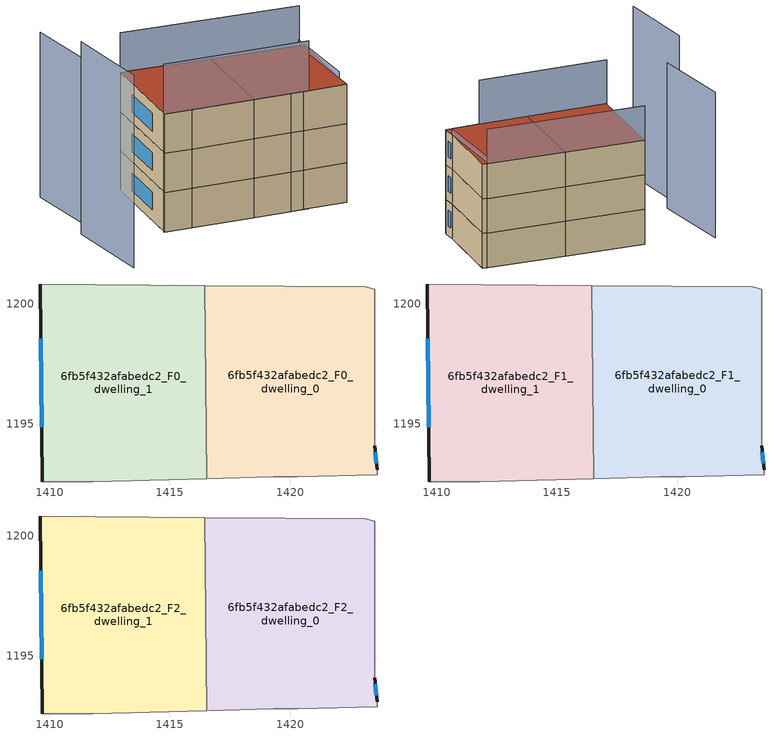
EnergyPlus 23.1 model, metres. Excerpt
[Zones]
6fb5f432afabedc2_F0_dwelling_0
 floor ground (EU_floor_Construction): 1423.51,1200.61 1423.51,1194.1 1423.6,1193.1 1423.6,1192.9 1420.3,1192.8 1419.3,1192.8 1416.53,1192.73 1416.44,1200.76 1423.11,1200.71 z0
 wall outside (EU_wall_Construction): 1423.6,1193.1 1423.51,1194.1 z0:3
 wall adiabatic (EU_wall_Construction): 1416.53,1192.73 1419.3,1192.8 1420.3,1192.8 1423.6,1192.9 1423.6,1193.1 / 1423.51,1194.1 1423.51,1200.61 1423.11,1200.71 1416.44,1200.76 z0:3
 wall to 6fb5f432afabedc2_F0_dwelling_1 (EU_wall_Construction): 1416.44,1200.76 1416.53,1192.73 z0:3
 window (EU_Window_Construction): 1423.58,1193.38 1423.53,1193.83 z0.83:2.17
6fb5f432afabedc2_F0_dwelling_1
 floor ground (EU_floor_Construction): 1416.44,1200.76 1416.53,1192.73 1411.8,1192.6 1409.69,1192.6 1409.6,1200.81 z0
 wall outside (EU_wall_Construction): 1409.6,1200.81 1409.69,1192.6 z0:3
 wall adiabatic (EU_wall_Construction): 1416.44,1200.76 1409.6,1200.81 / 1409.69,1192.6 1411.8,1192.6 1416.53,1192.73 z0:3
 window (EU_Window_Construction): 1409.62,1198.55 1409.67,1194.86 z0.83:2.17
6fb5f432afabedc2_F1_dwelling_0
 floor to 6fb5f432afabedc2_F0_dwelling_0 (EU_floor_Construction): 1423.51,1200.61 1423.5,1194.1 1423.6,1193.1 1423.6,1192.9 1420.3,1192.8 1419.3,1192.8 1416.53,1192.73 1416.44,1200.76 1423.11,1200.71 z3
 wall outside (EU_wall_Construction): 1423.6,1193.1 1423.51,1194.1 z3:6
 wall adiabatic (EU_wall_Construction): 1416.53,1192.73 1419.3,1192.8 1420.3,1192.8 1423.6,1192.9 1423.6,1193.1 / 1423.51,1194.1 1423.51,1200.61 1423.11,1200.71 1416.44,1200.76 z3:6
 wall to 6fb5f432afabedc2_F1_dwelling_1 (EU_wall_Construction): 1416.44,1200.76 1416.53,1192.73 z3:6
 window (EU_Window_Construction): 1423.58,1193.38 1423.53,1193.83 z3.83:5.17
6fb5f432afabedc2_F1_dwelling_1
 floor to 6fb5f432afabedc2_F0_dwelling_1 (EU_floor_Construction): 1416.44,1200.76 1416.53,1192.73 1411.8,1192.6 1409.69,1192.6 1409.6,1200.81 z3
 wall outside (EU_wall_Construction): 1409.6,1200.81 1409.69,1192.6 z3:6
 wall adiabatic (EU_wall_Construction): 1416.44,1200.76 1409.6,1200.81 / 1409.69,1192.6 1411.8,1192.6 1416.53,1192.73 z3:6
 window (EU_Window_Construction): 1409.62,1198.55 1409.67,1194.86 z3.83:5.17
6fb5f432afabedc2_F2_dwelling_0
 floor to 6fb5f432afabedc2_F1_dwelling_0 (EU_floor_Construction): 1423.51,1200.61 1423.5,1194.1 1423.6,1193.1 1423.6,1192.9 1420.3,1192.8 1419.3,1192.8 1416.53,1192.73 1416.44,1200.76 1423.11,1200.71 z6
 wall outside (EU_wall_Construction): 1423.6,1193.1 1423.51,1194.1 z6:9
 wall adiabatic (EU_wall_Construction): 1416.53,1192.73 1419.3,1192.8 1420.3,1192.8 1423.6,1192.9 1423.6,1193.1 / 1423.51,1194.1 1423.51,1200.61 1423.11,1200.71 1416.44,1200.76 z6:9
 wall to 6fb5f432afabedc2_F2_dwelling_1 (EU_wall_Construction): 1416.44,1200.76 1416.53,1192.73 z6:9
 window (EU_Window_Construction): 1423.58,1193.38 1423.53,1193.83 z6.83:8.17
 roof outside (EU_roof_Construction): 1423.6,1192.9 1423.6,1193.1 1423.51,1194.1 1423.51,1200.61 1423.11,1200.71 1416.44,1200.76 1416.53,1192.73 1419.3,1192.8 1420.3,1192.8 z9
6fb5f432afabedc2_F2_dwelling_1
 floor to 6fb5f432afabedc2_F1_dwelling_1 (EU_floor_Construction): 1416.44,1200.76 1416.53,1192.73 1411.8,1192.6 1409.69,1192.6 1409.6,1200.81 z6
 wall outside (EU_wall_Construction): 1409.6,1200.81 1409.69,1192.6 z6:9
 wall adiabatic (EU_wall_Construction): 1416.44,1200.76 1409.6,1200.81 / 1409.69,1192.6 1411.8,1192.6 1416.53,1192.73 z6:9
 window (EU_Window_Construction): 1409.62,1198.55 1409.67,1194.86 z6.83:8.17
 roof outside (EU_roof_Construction): 1416.53,1192.73 1416.44,1200.76 1409.6,1200.81 1409.69,1192.6 1411.8,1192.6 z9
shading: 1409.64,1192.62 1420.68,1192.83 z0:12.8; 1404.09,1194.41 1405.27,1187.35 z0:14.7; 1403.89,1201.71 1405.22,1194.62 z0:12.6; 1423.11,1200.71 1409.6,1200.81 z0:12; 1423.51,1194.1 1423.03,1200.57 z0:9.5
[Building]
EU S2 Campaign: North Axis=0; Terrain=City; Solar Distribution=FullExterior
[Site:Location]
Lyon-Bron: Latitude=45.75; Longitude=5; Time Zone=1; Elevation=198
[SizingPeriod:WeatherFileDays]
AnnualSizingPeriod: Begin Month=1; Begin Day of Month=1; End Month=12; End Day of Month=31; Day of Week for Start Day=Monday; Use Weather File Daylight Saving Period=No; Use Weather File Rain and Snow Indicators=No
[MATERIAL]
EU_InternalMass_Material: Roughness=MediumRough; Thickness=0.1; Conductivity=1; Density=1800; Specific Heat=900; Thermal Absorptance=0.9; Solar Absorptance=0.7; Visible Absorptance=0.7
[MATERIAL:NOMASS] Roughness=MediumRough; Thermal Absorptance=0.9; Solar Absorptance=0.7; Visible Absorptance=0.7
Name | Thermal Resistance
EU_wall_NoMass | 0.87146
EU_roof_NoMass | 0.842276
EU_floor_NoMass | 0.496999
[WINDOWMATERIAL:SIMPLEGLAZINGSYSTEM]
EU_Window_SimpleGlazing: UFactor=2.2525; Solar Heat Gain Coefficient=0.76; Visible Transmittance=0.76
[CONSTRUCTION]
EU_wall_Construction: EU_wall_NoMass
EU_roof_Construction: EU_roof_NoMass
EU_floor_Construction: EU_floor_NoMass
EU_Window_Construction: EU_Window_SimpleGlazing
EU_InternalMass_Construction: EU_InternalMass_Material
[ZONE] Type=1; Multiplier=1; Ceiling Height=autocalculate; Floor Area=autocalculate; Part of Total Floor Area=Yes
Name | Volume
6fb5f432afabedc2_F0_dwelling_0; 6fb5f432afabedc2_F1_dwelling_0; 6fb5f432afabedc2_F2_dwelling_0 | 166.982
6fb5f432afabedc2_F0_dwelling_1 | 166.972
6fb5f432afabedc2_F1_dwelling_1; 6fb5f432afabedc2_F2_dwelling_1 | 166.971
[INTERNALMASS] Construction=EU_InternalMass_Construction
Name | Zone or ZoneList | Surface Area
6fb5f432afabedc2_F0_dwelling_0_EU_InternalMass | 6fb5f432afabedc2_F0_dwelling_0 | 55.6603
6fb5f432afabedc2_F0_dwelling_1_EU_InternalMass | 6fb5f432afabedc2_F0_dwelling_1 | 55.6575
6fb5f432afabedc2_F1_dwelling_0_EU_InternalMass | 6fb5f432afabedc2_F1_dwelling_0 | 55.6603
6fb5f432afabedc2_F1_dwelling_1_EU_InternalMass | 6fb5f432afabedc2_F1_dwelling_1 | 55.6575
6fb5f432afabedc2_F2_dwelling_0_EU_InternalMass | 6fb5f432afabedc2_F2_dwelling_0 | 55.6603
6fb5f432afabedc2_F2_dwelling_1_EU_InternalMass | 6fb5f432afabedc2_F2_dwelling_1 | 55.6575
[OTHEREQUIPMENT] Fuel Type=Electricity; Design Level Calculation Method=Watts/Area; Power per Zone Floor Area=1; Fraction Latent=0; Fraction Radiant=0; Fraction Lost=0; Carbon Dioxide Generation Rate=0; EndUse Subcategory=EU_Step8_InternalGains
Name | Zone or ZoneList or Space or SpaceList | Schedule
EU_Step8_InternalGain_6fb5f432afabedc2_F0_dwelling_0_f000 | 6fb5f432afabedc2_F0_dwelling_0 | EU_Step8_GainSchedule_6fb5f432afabedc2_F0_dwelling_0_f000
EU_Step8_InternalGain_6fb5f432afabedc2_F0_dwelling_1_f000 | 6fb5f432afabedc2_F0_dwelling_1 | EU_Step8_GainSchedule_6fb5f432afabedc2_F0_dwelling_1_f000
EU_Step8_InternalGain_6fb5f432afabedc2_F1_dwelling_0_f000 | 6fb5f432afabedc2_F1_dwelling_0 | EU_Step8_GainSchedule_6fb5f432afabedc2_F1_dwelling_0_f000
EU_Step8_InternalGain_6fb5f432afabedc2_F1_dwelling_1_f000 | 6fb5f432afabedc2_F1_dwelling_1 | EU_Step8_GainSchedule_6fb5f432afabedc2_F1_dwelling_1_f000
EU_Step8_InternalGain_6fb5f432afabedc2_F2_dwelling_0_f000 | 6fb5f432afabedc2_F2_dwelling_0 | EU_Step8_GainSchedule_6fb5f432afabedc2_F2_dwelling_0_f000
EU_Step8_InternalGain_6fb5f432afabedc2_F2_dwelling_1_f000 | 6fb5f432afabedc2_F2_dwelling_1 | EU_Step8_GainSchedule_6fb5f432afabedc2_F2_dwelling_1_f000
[ZONEVENTILATION:DESIGNFLOWRATE] Schedule=EU_AlwaysOn; Design Flow Rate Calculation Method=AirChanges/Hour; Air Changes per Hour=0.425; Ventilation Type=Natural; Fan Pressure Rise=0; Fan Total Efficiency=1; Constant Term Coefficient=1; Temperature Term Coefficient=0; Velocity Term Coefficient=0; Velocity Squared Term Coefficient=0; Minimum Indoor Temperature=-100; Maximum Indoor Temperature=100; Delta Temperature=-100; Minimum Outdoor Temperature=-100; Maximum Outdoor Temperature=100; Maximum Wind Speed=40
Name | Zone or ZoneList or Space or SpaceList
EU_ConstantAir_6fb5f432afabedc2_F0_dwelling_0 | 6fb5f432afabedc2_F0_dwelling_0
EU_ConstantAir_6fb5f432afabedc2_F0_dwelling_1 | 6fb5f432afabedc2_F0_dwelling_1
EU_ConstantAir_6fb5f432afabedc2_F1_dwelling_0 | 6fb5f432afabedc2_F1_dwelling_0
EU_ConstantAir_6fb5f432afabedc2_F1_dwelling_1 | 6fb5f432afabedc2_F1_dwelling_1
EU_ConstantAir_6fb5f432afabedc2_F2_dwelling_0 | 6fb5f432afabedc2_F2_dwelling_0
EU_ConstantAir_6fb5f432afabedc2_F2_dwelling_1 | 6fb5f432afabedc2_F2_dwelling_1
[HVACTEMPLATE:THERMOSTAT] Constant Heating Setpoint=20; Constant Cooling Setpoint=50
EU_HeatOnly_6fb5f432afabedc2_F0_dwelling_0; EU_HeatOnly_6fb5f432afabedc2_F0_dwelling_1; EU_HeatOnly_6fb5f432afabedc2_F1_dwelling_0; EU_HeatOnly_6fb5f432afabedc2_F1_dwelling_1; EU_HeatOnly_6fb5f432afabedc2_F2_dwelling_0; EU_HeatOnly_6fb5f432afabedc2_F2_dwelling_1
[HVACTEMPLATE:ZONE:IDEALLOADSAIRSYSTEM] System Availability Schedule=EU_AlwaysOn; Maximum Heating Supply Air Temperature=50; Minimum Cooling Supply Air Temperature=13; Maximum Heating Supply Air Humidity Ratio=0.0156; Minimum Cooling Supply Air Humidity Ratio=0.0077; Heating Limit=NoLimit; Cooling Limit=NoLimit; Heating Availability Schedule=EU_AlwaysOn; Cooling Availability Schedule=EU_CoolingOff; Dehumidification Control Type=ConstantSensibleHeatRatio; Cooling Sensible Heat Ratio=0.7; Dehumidification Setpoint=60; Humidification Control Type=None; Humidification Setpoint=30; Outdoor Air Method=None; Outdoor Air Flow Rate per Person=0.00944; Outdoor Air Flow Rate per Zone Floor Area=0; Outdoor Air Flow Rate per Zone=0; Demand Controlled Ventilation Type=None; Outdoor Air Economizer Type=NoEconomizer; Heat Recovery Type=None; Sensible Heat Recovery Effectiveness=0.7; Latent Heat Recovery Effectiveness=0.65
Name | Template Thermostat
6fb5f432afabedc2_F0_dwelling_0 | EU_HeatOnly_6fb5f432afabedc2_F0_dwelling_0
6fb5f432afabedc2_F0_dwelling_1 | EU_HeatOnly_6fb5f432afabedc2_F0_dwelling_1
6fb5f432afabedc2_F1_dwelling_0 | EU_HeatOnly_6fb5f432afabedc2_F1_dwelling_0
6fb5f432afabedc2_F1_dwelling_1 | EU_HeatOnly_6fb5f432afabedc2_F1_dwelling_1
6fb5f432afabedc2_F2_dwelling_0 | EU_HeatOnly_6fb5f432afabedc2_F2_dwelling_0
6fb5f432afabedc2_F2_dwelling_1 | EU_HeatOnly_6fb5f432afabedc2_F2_dwelling_1
[SIZING:ZONE] Zone Cooling Design Supply Air Temperature Input Method=SupplyAirTemperature; Zone Cooling Design Supply Air Temperature=13; Zone Heating Design Supply Air Temperature Input Method=SupplyAirTemperature; Zone Heating Design Supply Air Temperature=50; Zone Cooling Design Supply Air Humidity Ratio=0.008; Zone Heating Design Supply Air Humidity Ratio=0.008; Cooling Design Air Flow Method=DesignDay; Cooling Design Air Flow Rate=0; Cooling Minimum Air Flow per Zone Floor Area=0.000762; Cooling Minimum Air Flow=0; Cooling Minimum Air Flow Fraction=0.2; Heating Design Air Flow Method=DesignDay; Heating Design Air Flow Rate=0; Heating Maximum Air Flow per Zone Floor Area=0.002032; Heating Maximum Air Flow=0.141576; Heating Maximum Air Flow Fraction=0.3; Account for Dedicated Outdoor Air System=No; Dedicated Outdoor Air System Control Strategy=NeutralSupplyAir; Dedicated Outdoor Air Low Setpoint Temperature for Design=autosize; Dedicated Outdoor Air High Setpoint Temperature for Design=autosize; Zone Load Sizing Method=Sensible Load Only No Latent Load; Zone Latent Cooling Design Supply Air Humidity Ratio Input Method=HumidityRatioDifference; Zone Cooling Design Supply Air Humidity Ratio Difference=0.005; Zone Latent Heating Design Supply Air Humidity Ratio Input Method=HumidityRatioDifference; Zone Humidification Design Supply Air Humidity Ratio Difference=0.005
6fb5f432afabedc2_F0_dwelling_0; 6fb5f432afabedc2_F0_dwelling_1; 6fb5f432afabedc2_F1_dwelling_0; 6fb5f432afabedc2_F1_dwelling_1; 6fb5f432afabedc2_F2_dwelling_0; 6fb5f432afabedc2_F2_dwelling_1
[SCHEDULE:CONSTANT]
Name | Hourly Value
EU_AlwaysOn | 1
EU_CoolingOff | 0
[SCHEDULE:FILE] Column Number=1; Rows to Skip at Top=0; Number of Hours of Data=8760; Column Separator=Comma; Interpolate to Timestep=No; Minutes per Item=60; Adjust Schedule for Daylight Savings=Yes
Name | File
EU_Step8_GainSchedule_6fb5f432afabedc2_F0_dwelling_0_f000 | ../../schedules/6fb5f432afabedc2/6fb5f432afabedc2_F0_dwelling_0_f000_gain.csv
EU_Step8_GainSchedule_6fb5f432afabedc2_F0_dwelling_1_f000 | ../../schedules/6fb5f432afabedc2/6fb5f432afabedc2_F0_dwelling_1_f000_gain.csv
EU_Step8_GainSchedule_6fb5f432afabedc2_F1_dwelling_0_f000 | ../../schedules/6fb5f432afabedc2/6fb5f432afabedc2_F1_dwelling_0_f000_gain.csv
EU_Step8_GainSchedule_6fb5f432afabedc2_F1_dwelling_1_f000 | ../../schedules/6fb5f432afabedc2/6fb5f432afabedc2_F1_dwelling_1_f000_gain.csv
EU_Step8_GainSchedule_6fb5f432afabedc2_F2_dwelling_0_f000 | ../../schedules/6fb5f432afabedc2/6fb5f432afabedc2_F2_dwelling_0_f000_gain.csv
EU_Step8_GainSchedule_6fb5f432afabedc2_F2_dwelling_1_f000 | ../../schedules/6fb5f432afabedc2/6fb5f432afabedc2_F2_dwelling_1_f000_gain.csv
